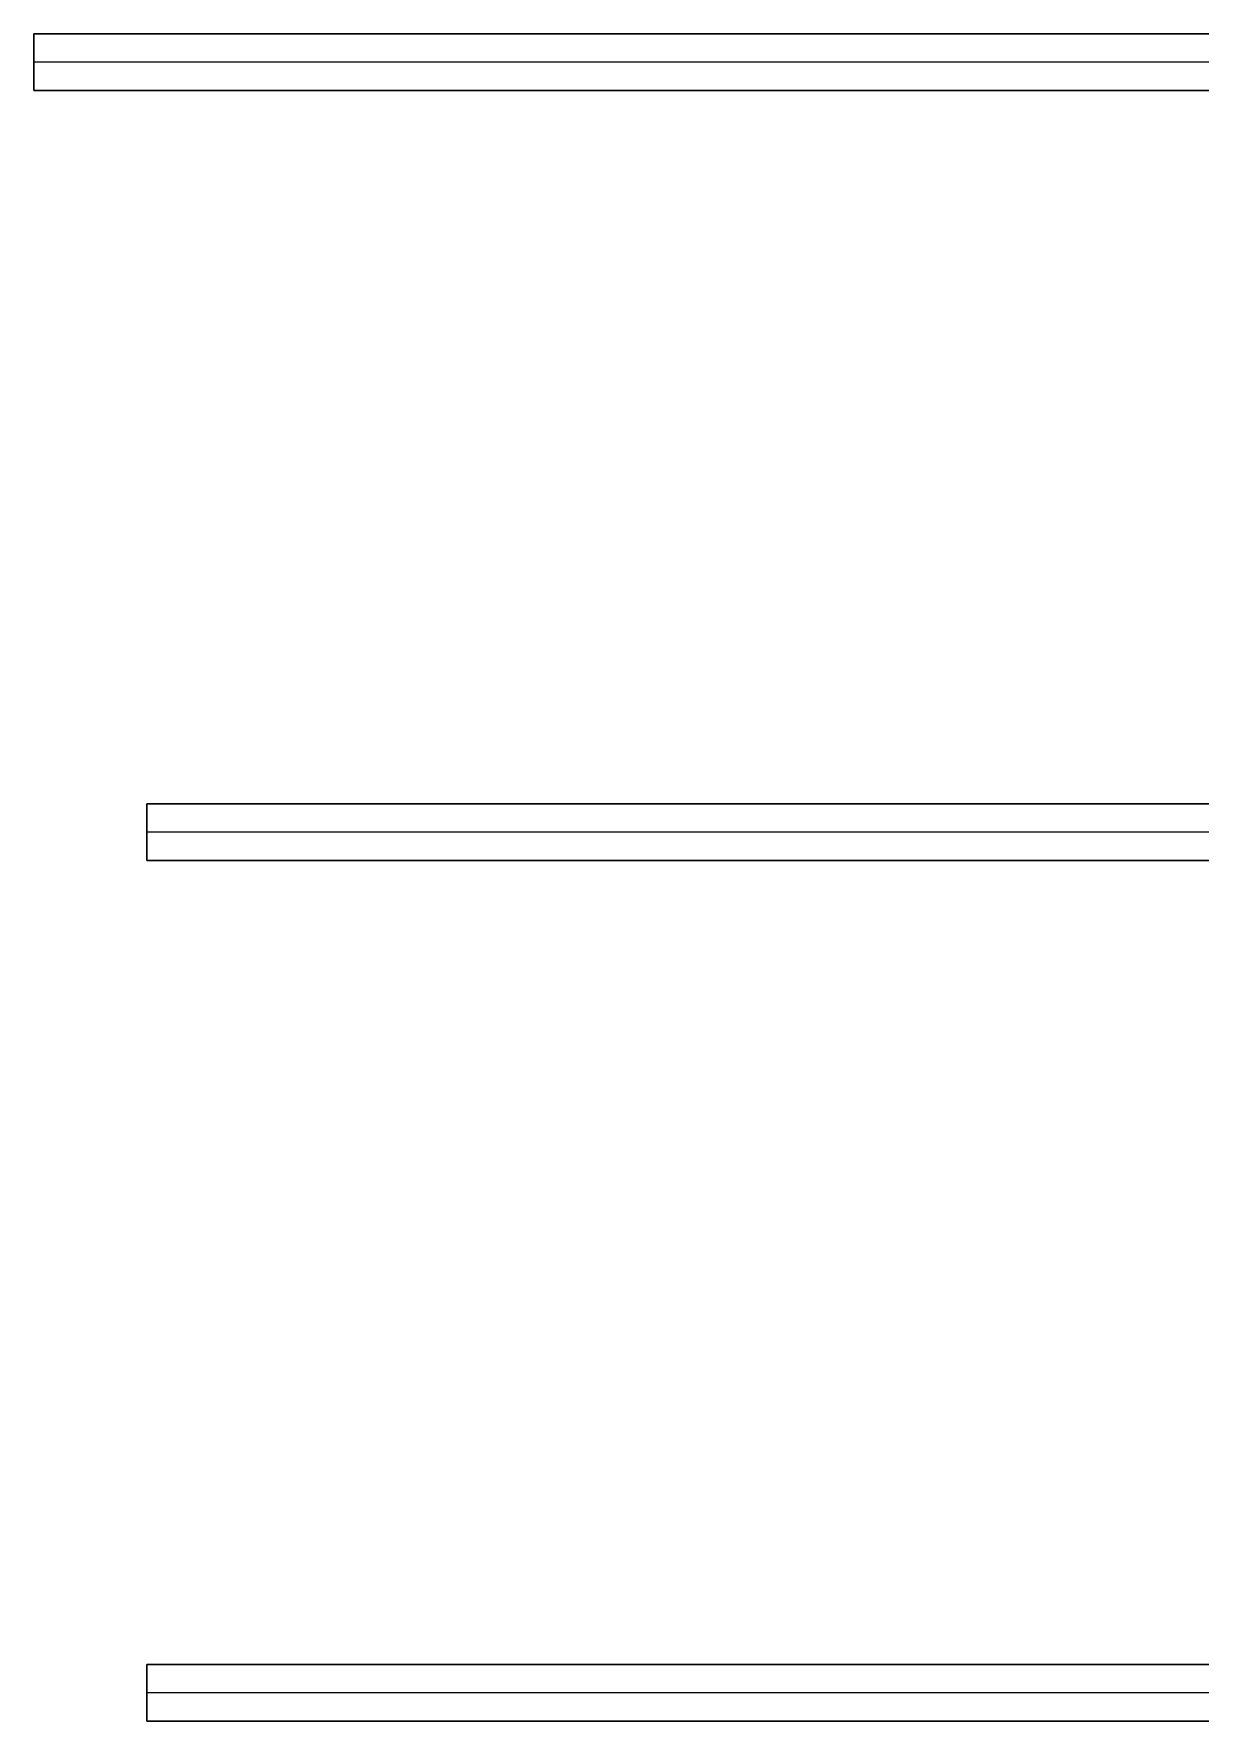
# Model space of a CAD drawing. Header units: millimetres. Extents: x -677815 to 406757, y -145898 to 39000.
# Drawn here: x 133370 to 135430, y 9120 to 12100 of the extents above; entities that cross this region are included whole.
import ezdxf

# ---------------------------------------------------------------- set-up
doc = ezdxf.new("R2010")
doc.units = ezdxf.units.MM
doc.header["$LTSCALE"] = 8
doc.layers.add('Xref building Toll$0$C-PRKG', color=8, linetype='Continuous', lineweight=9)

# ---------------------------------------------------------------- blocks, each defined once
blk = doc.blocks.new('Xref building Toll$0$_SBAMHE3-3200X1550 Parking 90_1 - MHE3 3_2 X 1_550-1677613-MASTER GROUND FLOOR')
at = {"layer": 'Xref building Toll$0$C-PRKG'}
for p, q in [((50, 3200), (-50, 3200)), ((-50, 3200), (-50, 0)), ((-50, 0), (-50, 3200)), ((-50, 3200), (50, 3200)), ((-50, 3200), (-50, 3200)), ((0, 0), (0, 3200)), ((50, 0), (50, 3200)), ((50, 3200), (50, 0)), ((50, 3200), (50, 3200))]:
    blk.add_line(p, q, dxfattribs=at)
blk = doc.blocks.new('Xref building Toll$0$_SBAMHE4-3000X1520 Parking 90_1 - MHE4 1_52X3-1680944-MASTER GROUND FLOOR')
at = {"layer": 'Xref building Toll$0$C-PRKG'}
for p, q in [((9170, 3000), (9070, 3000)), ((9070, 3000), (9070, 0)), ((9070, 0), (9070, 3000)), ((9070, 3000), (9170, 3000)), ((9070, 3000), (9070, 3000)), ((9170, 3000), (9070, 3000)), ((9070, 3000), (9070, 0)), ((9070, 0), (9070, 3000)), ((9070, 3000), (9170, 3000)), ((9070, 3000), (9070, 3000)), ((9120, 0), (9120, 3000)), ((9120, 0), (9120, 3000)), ((9170, 0), (9170, 3000)), ((9170, 3000), (9170, 0)), ((9170, 3000), (9170, 3000)), ((9170, 0), (9170, 3000)), ((9170, 3000), (9170, 0)), ((9170, 3000), (9170, 3000)), ((10690, 3000), (10590, 3000)), ((10590, 3000), (10590, 0)), ((10590, 0), (10590, 3000)), ((10590, 3000), (10690, 3000)), ((10590, 3000), (10590, 3000)), ((10640, 0), (10640, 3000)), ((10690, 0), (10690, 3000)), ((10690, 3000), (10690, 0)), ((10690, 3000), (10690, 3000))]:
    blk.add_line(p, q, dxfattribs=at)
blk = doc.blocks.new('Xref building Toll$0$building block 28092016')
at = {"layer": 'Xref building Toll$0$C-PRKG', "rotation": 90}
for name, p in [('Xref building Toll$0$_SBAMHE3-3200X1550 Parking 90_1 - MHE3 3_2 X 1_550-1677613-MASTER GROUND FLOOR', (859119.6, -659449.5)), ('Xref building Toll$0$_SBAMHE4-3000X1520 Parking 90_1 - MHE4 1_52X3-1680944-MASTER GROUND FLOOR', (859119.6, -671449.5))]:
    blk.add_blockref(name, p, dxfattribs=at)
blk = doc.blocks.new('Xref building Toll')
blk.add_blockref('Xref building Toll$0$building block 28092016', (-722549.6, 671499.5))

msp = doc.modelspace()

# ---------------------------------------------------------------- block references
msp.add_blockref('Xref building Toll', (0, 0))

doc.saveas('drawing.dxf')
